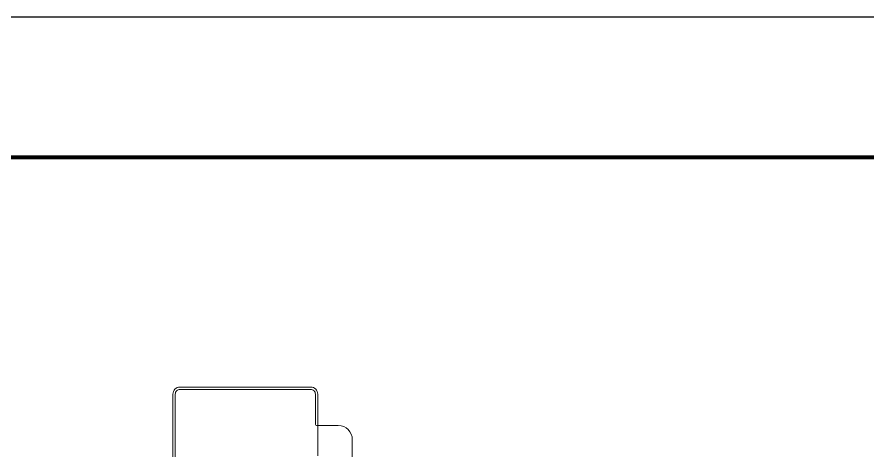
# Model space of a CAD drawing. Header units: millimetres. Extents: x 3 to 434, y 1 to 233.
# Drawn here: x 259.25 to 277.46, y 139.59 to 148.89 of the extents above; entities that cross this region are included whole.
import ezdxf

# ---------------------------------------------------------------- set-up
doc = ezdxf.new("R2010")
doc.units = ezdxf.units.MM
doc.header["$MEASUREMENT"] = 0
doc.layers.add('.1', color=1, linetype='Continuous')
doc.layers.add('WALL', color=4, linetype='Continuous', lineweight=30)

msp = doc.modelspace()

# ---------------------------------------------------------------- linework, layer by layer
at = {"layer": '.1', "color": 0}
msp.add_line((324.48, 148.891), (225.204, 148.891), dxfattribs=at)
at = {"color": 8, "lineweight": 9}
for p, q in [((266.126, 140.139), (265.656, 140.139)), ((266.426, 139.364), (266.426, 139.839))]:
    msp.add_line(p, q, dxfattribs=at)
at = {"color": 8, "lineweight": 9, "transparency": 33554687}
for points in [[(262.586, 139.364), (262.586, 140.814, -0.414214), (262.736, 140.964), (265.536, 140.964, -0.414214), (265.686, 140.814), (265.686, 139.489), (265.686, 140.139)], [(262.636, 139.364), (262.636, 140.814, -0.414214), (262.736, 140.914), (265.536, 140.914, -0.414214), (265.636, 140.814), (265.636, 140.159)]]:
    msp.add_lwpolyline(points, format="xyb", dxfattribs=at)
at = {"color": 8, "lineweight": 9}
for centre, radius, start, end in [((265.656, 140.159), 0.02, 180, 270), ((266.126, 139.839), 0.3, 0, 90)]:
    msp.add_arc(centre, radius, start, end, dxfattribs=at)
at = {"layer": 'WALL', "color": 1, "linetype": 'Continuous', "const_width": 0.0853}
msp.add_lwpolyline([(231.221, 81.504), (321.472, 81.504), (321.472, 145.883), (231.221, 145.883)], close=True, dxfattribs=at)

doc.saveas('drawing.dxf')
